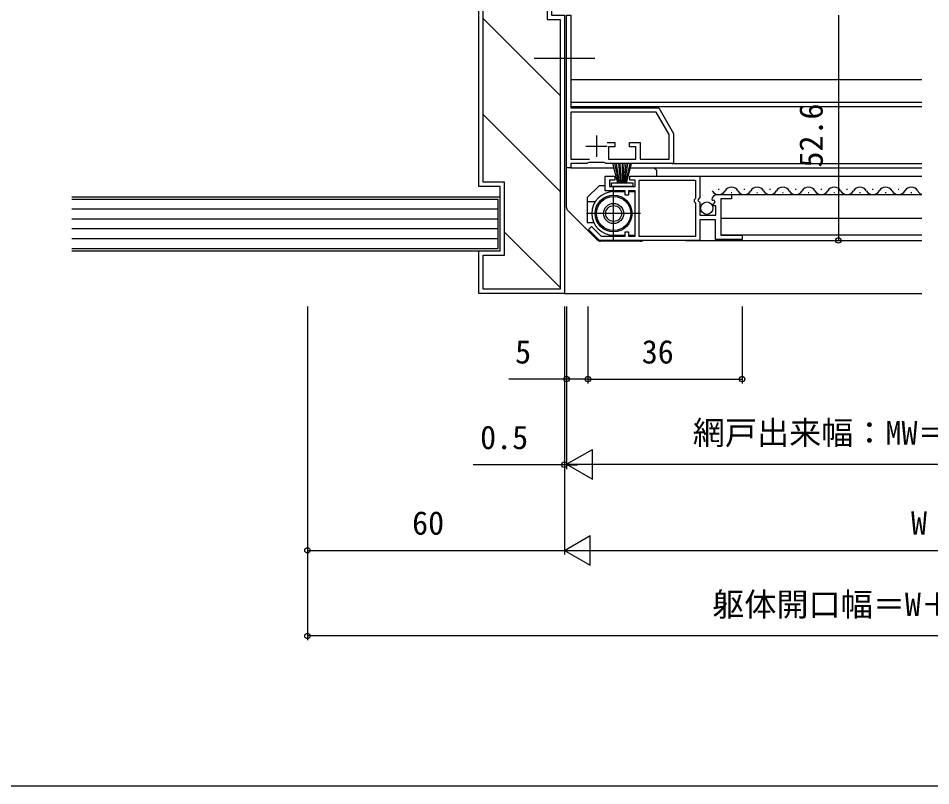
# Model space of a CAD drawing. Units: millimetres, scale not verified. Extents: x -437 to 438, y -344 to 341.
# Drawn here: x 0.6 to 213.7, y -343.8 to -164.5 of the extents above; entities that cross this region are included whole.
import ezdxf
from ezdxf.enums import TextEntityAlignment as Align

# ---------------------------------------------------------------- set-up
doc = ezdxf.new("R2010")
doc.units = ezdxf.units.MM
doc.header["$LTSCALE"] = 2
for name, color, linetype in [('0-2_YKK_11', 7, 'Continuous'), ('0-3_YKK_12', 2, 'Continuous'), ('0-4_YKK_13', 4, 'Continuous'), ('0-6_YKK_D', 6, 'Continuous'), ('0-7_YKK_ZWAK', 7, 'Continuous'), ('0-8_YSS_K', 3, 'Continuous')]:
    doc.layers.add(name, color=color, linetype=linetype)
doc.styles.add('ＭＳ ゴシック', font='')
doc.styles.get('ＭＳ ゴシック').set_extended_font_data('MS Gothic')

msp = doc.modelspace()

# ---------------------------------------------------------------- linework, layer by layer
at = {"layer": '0-2_YKK_11'}
for p, q in [((135.667, -191.898), (135.667, -196.898)), ((133.167, -194.398), (138.167, -194.398))]:
    msp.add_line(p, q, dxfattribs=at)
for points in [[(128.667, -199.398), (128.667, -163.798), (129.667, -163.798), (129.667, -185.398), (150.203, -185.398), (153.667, -191.398), (153.667, -198.398), (137.838, -198.398), (137.665, -198.298), (137.492, -198.198), (133.842, -198.198), (133.669, -198.298), (133.495, -198.398), (129.667, -198.398), (129.667, -199.398)], [(145.667, -215.498), (145.667, -202.298), (158.767, -202.298), (158.767, -206.598), (158.467, -206.898), (158.467, -207.298), (158.767, -207.598), (158.767, -215.498)]]:
    msp.add_lwpolyline(points, close=True, dxfattribs=at)
for points in [[(138.197, -193.498), (139.967, -193.498), (139.967, -194.498), (138.464, -194.498), (138.495, -197.398), (144.867, -197.398), (144.867, -194.498), (143.367, -194.498), (143.367, -193.498), (145.867, -193.498), (145.867, -197.398), (152.667, -197.398), (152.667, -191.666), (149.625, -186.398), (129.667, -186.398), (129.667, -197.398), (134.008, -197.398)], [(159.767, -216.398), (136.36, -216.398), (133.813, -213.852), (134.52, -213.145), (136.774, -215.398), (142.367, -215.398), (142.367, -214.398), (143.167, -214.398), (143.167, -215.398), (144.667, -215.398), (144.667, -204.798), (143.167, -204.798), (143.167, -205.798), (142.367, -205.798), (142.367, -204.798), (137.667, -204.798), (137.667, -201.398), (139.917, -201.398), (139.917, -202.298), (138.667, -202.298), (138.667, -203.798), (144.667, -203.798), (144.667, -202.298), (143.417, -202.298), (143.417, -201.398), (159.767, -201.398), (159.767, -206.33), (159.314, -206.87), (159.467, -207.198), (159.767, -207.498), (159.767, -210.498), (163.567, -210.498), (163.567, -208.298), (162.95, -208.298), (162.843, -208.04), (163.408, -207.474), (163.138, -207.006), (162.819, -207.091), (162.568, -206.88)], [(163.862, -205.698), (167.167, -205.698), (167.167, -206.698), (164.667, -206.698), (164.667, -215.198), (169.667, -215.198), (169.667, -216.198), (163.467, -216.198), (163.467, -211.598), (159.767, -211.598), (159.767, -216.398)]]:
    msp.add_lwpolyline(points, dxfattribs=at)
msp.add_arc((163.862, -206.998), 1.3, 89.99998, 174.7841, dxfattribs=at)
at = {"layer": '0-3_YKK_12'}
for p, q in [((121.079, -173.798), (135.287, -173.798)), ((211.667, -178.898), (129.667, -178.898)), ((211.667, -184.198), (129.667, -184.198)), ((211.667, -185.198), (129.684, -185.198)), ((129.667, -199.398), (139.724, -199.398)), ((143.609, -199.398), (211.667, -199.398)), ((153.367, -198.398), (211.667, -198.398)), ((158.767, -201.398), (211.667, -201.398)), ((164.086, -204.438), (164.286, -204.438)), ((170.086, -204.438), (170.286, -204.438)), ((176.086, -204.438), (176.286, -204.438)), ((182.086, -204.438), (182.286, -204.438)), ((188.086, -204.438), (188.286, -204.438)), ((194.086, -204.438), (194.286, -204.438)), ((200.086, -204.438), (200.286, -204.438)), ((206.086, -204.438), (206.286, -204.438)), ((166.667, -205.698), (211.667, -205.698)), ((167.086, -205.198), (167.286, -205.198)), ((173.086, -205.198), (173.286, -205.198)), ((179.086, -205.198), (179.286, -205.198)), ((185.086, -205.198), (185.286, -205.198)), ((191.086, -205.198), (191.286, -205.198)), ((197.086, -205.198), (197.286, -205.198)), ((203.086, -205.198), (203.286, -205.198)), ((209.086, -205.198), (209.286, -205.198)), ((164.667, -211.198), (211.667, -211.198)), ((164.755, -215.11), (211.667, -215.098)), ((156.467, -216.398), (211.667, -216.398))]:
    msp.add_line(p, q, dxfattribs=at)
for centre, start, end in [((167.186, -205.657), 29.20254, 150.79746), ((173.186, -205.657), 29.20254, 150.79746), ((179.186, -205.657), 29.20254, 150.79746), ((185.186, -205.657), 29.20254, 150.79746), ((191.186, -205.657), 29.20254, 150.79746), ((197.186, -205.657), 29.20254, 150.79746), ((203.186, -205.657), 29.20254, 150.79746), ((209.186, -205.657), 29.20254, 150.79746), ((164.186, -203.98), 209.20254, 330.79746), ((170.186, -203.98), 209.20254, 330.79746), ((176.186, -203.98), 209.20254, 330.79746), ((182.186, -203.98), 209.20254, 330.79746), ((188.186, -203.98), 209.20254, 330.79746), ((194.186, -203.98), 209.20254, 330.79746), ((200.186, -203.98), 209.20254, 330.79746), ((206.186, -203.98), 209.20254, 330.79746), ((212.186, -203.98), 209.20254, 252.39926)]:
    msp.add_arc(centre, 1.718, start, end, dxfattribs=at)
at = {"layer": '0-4_YKK_13'}
for p, q in [((128.667, -208.684), (128.667, -199.098)), ((140.667, -202.948), (139.459, -198.398)), ((139.901, -198.398), (140.867, -202.948)), ((141.067, -202.948), (140.342, -198.398)), ((140.784, -198.398), (141.267, -202.948)), ((141.467, -202.948), (141.225, -198.398)), ((141.667, -198.398), (141.667, -202.948)), ((141.867, -202.948), (142.108, -198.398)), ((142.55, -198.398), (142.067, -202.948)), ((142.267, -202.948), (142.992, -198.398)), ((143.433, -198.398), (142.467, -202.948)), ((142.667, -202.948), (143.875, -198.398)), ((149.667, -199.998), (149.066, -199.397)), ((149.667, -199.998), (149.667, -201.398)), ((136.266, -203.598), (133.466, -206.398)), ((137.666, -203.598), (136.266, -203.598)), ((139.667, -216.398), (139.667, -203.798)), ((133.466, -206.398), (133.466, -212.298)), ((139.666, -204.998), (142.349, -204.998)), ((143.183, -204.998), (144.666, -204.998)), ((135.339, -207.398), (133.466, -207.398)), ((135.874, -216.305), (128.96, -209.391)), ((135.874, -216.305), (129.16, -209.591)), ((145.967, -210.098), (133.367, -210.098)), ((135.065, -212.298), (133.466, -212.298)), ((139.666, -215.198), (142.349, -215.198)), ((143.183, -215.198), (144.666, -215.198)), ((145.867, -216.598), (136.56, -216.598)), ((145.867, -216.598), (136.56, -216.598))]:
    msp.add_line(p, q, dxfattribs=at)
msp.add_lwpolyline([(144.167, -202.948), (144.167, -203.798), (139.167, -203.798), (139.167, -202.948)], close=True, dxfattribs=at)
for centre, radius in [((139.667, -210.098), 4.3), ((139.667, -210.098), 4), ((139.667, -210.098), 2.35), ((139.667, -210.098), 1.85), ((161.417, -208.854), 1.45)]:
    msp.add_circle(centre, radius, dxfattribs=at)
for centre, radius, start, end in [((139.666, -210.098), 5.1, 90, 270), ((129.667, -208.684), 1, 179.99996, 224.99996), ((136.581, -215.598), 1, 225.00054, 270), ((136.581, -215.598), 1, 225.00054, 270), ((145.867, -215.598), 1, 270, 306.86829), ((145.867, -215.598), 1, 270, 306.8665)]:
    msp.add_arc(centre, radius, start, end, dxfattribs=at)
at = {"layer": '0-6_YKK_D'}
for p, q in [((192.167, -163.798), (192.167, -216.398)), ((175.167, -216.398), (193.167, -216.398)), ((68.167, -231.8), (68.167, -289.8)), ((68.167, -231.8), (68.167, -309.8)), ((128.167, -231.8), (128.167, -289.8)), ((128.167, -231.8), (128.167, -289.8)), ((128.167, -231.8), (128.167, -269.8)), ((128.667, -231.8), (128.667, -249.8)), ((128.667, -231.8), (128.667, -269.8)), ((128.667, -231.8), (128.667, -269.702)), ((133.667, -231.8), (133.667, -249.8)), ((133.667, -231.8), (133.667, -249.8)), ((169.667, -231.8), (169.667, -249.8)), ((133.667, -248.8), (169.667, -248.8)), ((128.667, -268.702), (134.729, -265.202)), ((134.729, -272.202), (134.729, -265.202)), ((128.167, -268.8), (106.879, -268.8)), ((128.667, -268.8), (128.167, -268.8)), ((128.667, -268.702), (134.729, -272.202)), ((128.667, -268.702), (140.791, -268.702)), ((128.667, -268.8), (131.217, -268.8)), ((135.667, -268.702), (290.668, -268.702)), ((128.167, -288.8), (134.229, -285.3)), ((134.229, -292.3), (134.229, -285.3)), ((68.167, -288.8), (128.167, -288.8)), ((128.167, -288.8), (134.229, -292.3)), ((128.167, -288.8), (140.291, -288.8)), ((135.167, -288.8), (291.167, -288.8)), ((358.167, -308.8), (68.167, -308.8))]:
    msp.add_line(p, q, dxfattribs=at)
msp.add_lwpolyline([(133.667, -248.8), (128.667, -248.8), (115.22, -248.8)], dxfattribs=at)
for centre in [(192.167, -216.398), (128.667, -248.8), (133.667, -248.8), (133.667, -248.8), (169.667, -248.8), (128.167, -268.8), (68.167, -288.8), (68.167, -308.8)]:
    msp.add_circle(centre, 0.637, dxfattribs=at)
at = {"layer": '0-7_YKK_ZWAK'}
msp.add_lwpolyline([(-436.8, -343.8), (438.2, -343.8), (438.2, 306.2)], dxfattribs=at)
at = {"layer": '0-8_YSS_K'}
for p, q in [((109.167, -164.525), (127.167, -182.525)), ((109.167, -186.976), (127.167, -204.976)), ((112.667, -209.098), (13.132, -209.098)), ((112.667, -211.398), (13.132, -211.398)), ((112.667, -213.698), (13.132, -213.698)), ((114.167, -214.427), (127.167, -227.427)), ((112.667, -215.998), (13.132, -215.998)), ((128.167, -228.798), (211.667, -228.798))]:
    msp.add_line(p, q, dxfattribs=at)
for points in [[(108.167, -148.798), (125.167, -148.798), (125.167, -163.798), (128.167, -163.798), (128.167, -228.798), (108.167, -228.798), (108.167, -218.798), (113.167, -218.798), (113.167, -203.798), (108.167, -203.798)], [(109.167, -149.798), (124.167, -149.798), (124.167, -164.798), (127.167, -164.798), (127.167, -227.798), (109.167, -227.798), (109.167, -219.798), (114.167, -219.798), (114.167, -202.798), (109.167, -202.798)]]:
    msp.add_lwpolyline(points, close=True, dxfattribs=at)
for points in [[(13.132, -218.798), (113.167, -218.798), (113.167, -206.298), (13.132, -206.298)], [(13.132, -218.298), (112.667, -218.298), (112.667, -206.798), (13.132, -206.798)]]:
    msp.add_lwpolyline(points, dxfattribs=at)

# ---------------------------------------------------------------- texts
at = {"layer": '0-6_YKK_D', "style": 'ＭＳ ゴシック'}
msp.add_text('52.6', height=5.499, rotation=90, dxfattribs=at).set_placement((190.167, -199.367), align=Align.BOTTOM_LEFT)
for s, p in [('5', (116.666, -246.8)), ('36', (146.234, -246.8)), ('網戸出来幅：MW＝W－1', (158.153, -265.721)), ('0.5', (108.496, -266.8)), ('60', (92.606, -286.8)), ('W', (209.119, -286.8)), ('躯体開口幅＝W＋120', (162.691, -305.82))]:
    msp.add_text(s, height=5.499, dxfattribs=at).set_placement(p, align=Align.BOTTOM_LEFT)

doc.saveas('drawing.dxf')
